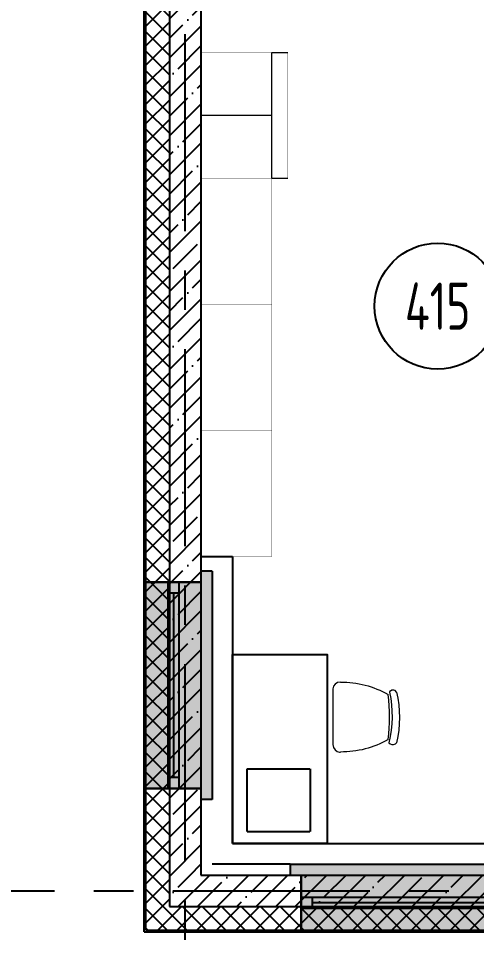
# Model space of a CAD drawing. Header units: millimetres. Extents: x -9318 to 9016603, y 0 to 838141.
# Drawn here: x 118290 to 121195, y 511291 to 517152 of the extents above; entities that cross this region are included whole.
import ezdxf
from ezdxf import colors
from ezdxf.entities.mleader import LeaderData, LeaderLine
from ezdxf.enums import TextEntityAlignment as Align
from ezdxf.math import Vec2, Vec3

# ---------------------------------------------------------------- set-up
doc = ezdxf.new("R2010")
doc.units = ezdxf.units.MM
doc.linetypes.add('CENTER', pattern=[2, 1.25, -0.25, 0.25, -0.25])
doc.linetypes.add('HIDDEN', pattern=[6, 4, -2])
doc.layers.add('АР_Номер помещения', color=1, linetype='Continuous', lineweight=25)
doc.layers.add('ТХ_мебель передв', color=250, linetype='Continuous', lineweight=13)
doc.styles.add('ISOCPEUR', font='isocpeur.ttf', dxfattribs={"width": 0.7})
pattern_1 = [(45, (-887755.71, 621612.85), (-123.743687, 123.743687), []), (45, (-887631.97, 621612.85), (-123.743687, 123.743687), [218.75, -43.75, 0, -43.75])]

# ---------------------------------------------------------------- blocks, each defined once
blk = doc.blocks.new('*U887')
h = blk.add_hatch(color=8)
h.dxf.hatch_style = 1
h.paths.add_polyline_path([(-1670, -210), (70, -210), (70, -140), (0, -140), (0, 220), (-1600, 220), (-1600, -140), (-1670, -140)])
at = {"color": 8, "lineweight": 30}
for p, q in [((-1600, -140), (-1600, 220)), ((0, -140), (0, 220))]:
    blk.add_line(p, q, dxfattribs=at)
at = {"color": 8}
for p, q in [((0, 220), (-1600, 220)), ((-1600, 70), (0, 70)), ((-1530, 0), (-1530, 70)), ((-70, 0), (-70, 70)), ((-1600, 0), (0, 0)), ((-1530, 35), (-70, 35)), ((-1670, -210), (-1670, -140)), ((-1670, -140), (-1600, -140)), ((0, -140), (70, -140)), ((70, -210), (70, -140)), ((-1670, -210), (70, -210))]:
    blk.add_line(p, q, dxfattribs=at)
blk = doc.blocks.new('*U891')
h = blk.add_hatch(color=8)
h.dxf.hatch_style = 1
h.paths.add_polyline_path([(-1380, -210), (70, -210), (70, -140), (0, -140), (0, 220), (-1310, 220), (-1310, -140), (-1380, -140)])
at = {"color": 8, "lineweight": 30}
for p, q in [((-1310, -140), (-1310, 220)), ((0, -140), (0, 220))]:
    blk.add_line(p, q, dxfattribs=at)
at = {"color": 8}
for p, q in [((0, 220), (-1310, 220)), ((-1310, 70), (0, 70)), ((-1240, 0), (-1240, 70)), ((-70, 0), (-70, 70)), ((-1310, 0), (0, 0)), ((-1240, 35), (-70, 35)), ((-1380, -210), (-1380, -140)), ((-1380, -140), (-1310, -140)), ((0, -140), (70, -140)), ((70, -210), (70, -140)), ((-1380, -210), (70, -210))]:
    blk.add_line(p, q, dxfattribs=at)
blk = doc.blocks.new('*U1136')
at = {"layer": 'АР_Номер помещения', "color": 8}
blk.add_circle((-22963.3, 545), 400, dxfattribs=at)
at = {"color": 8, "style": 'ISOCPEUR', "width": 0.7, "flags": 1}
blk.add_attdef('КАТЕГОРИЯ', (-499.2, -2092.2), '', height=250, dxfattribs=at)
at = {"layer": 'АР_Номер помещения', "color": 8, "style": 'ISOCPEUR', "width": 0.7}
blk.add_attdef('НОМЕР_ПОМЕЩЕНИЯ', text='', height=300, dxfattribs=at).set_placement((-22963.3, 545), align=Align.MIDDLE_CENTER)
blk = doc.blocks.new('_DotSmall')
at = {"color": 8, "linetype": 'ByBlock', "const_width": 0.5}
blk.add_lwpolyline([(-0.0625, 0, 1), (0.0625, 0, 1)], format="xyb", close=True, dxfattribs=at)
blk = doc.blocks.new('стол с тумбой 1200х600')
at = {"color": 8}
blk.add_lwpolyline([(-19012.2, 19801.1), (-19012.2, 21001.1), (-19612.2, 21001.1), (-19612.2, 19801.1)], close=True, dxfattribs=at)
at = {"color": 8, "linetype": 'HIDDEN', "ltscale": 0.1}
blk.add_lwpolyline([(-19505.4, 19874.7), (-19105.4, 19874.7), (-19105.4, 20274.7), (-19505.4, 20274.7)], close=True, dxfattribs=at)
blk = doc.blocks.new('У049')
at = {"layer": 'ТХ_мебель передв', "color": 8, "lineweight": 0, "ltscale": 100, "transparency": 33554687}
for points in [[(58163.6, 41935), (58163.6, 41585.7)], [(57766.7, 41591), (57761.4, 41596.3)], [(58121.3, 41538.1), (58116, 41538.1)]]:
    blk.add_lwpolyline(points, dxfattribs=at)
for centre, radius, start, end in [((58111.2, 41385), 597.5, 89.54537, 119.80709), ((58407.9, 41757.7), 666.3, 165.98156, 194.01844), ((58526.7, 41768.7), 738.2, 168.24987, 193.5111), ((59096.4, 41760.3), 1289.9, 173.64085, 186.35915), ((58111.2, 42135.7), 597.5, 240.19337, 270.45399)]:
    blk.add_arc(centre, radius, start, end, dxfattribs=at)
for points in [[(58116, 41982.6), (58142.4, 41982.6), (58163.6, 41961.4), (58163.6, 41940.3), (58163.6, 41935), (58163.6, 41935), (58163.6, 41935)], [(57761.4, 41919.1), (57766.7, 41935), (57787.9, 41935), (57798.5, 41924.4), (57803.8, 41924.4), (57803.8, 41924.4), (57803.8, 41919.1)]]:
    blk.add_open_spline(points, degree=3, knots=[0, 0, 0, 0, 1, 1, 1, 2, 2, 2, 2], dxfattribs=at)
for points in [[(57809.1, 41596.3), (57798.5, 41585.7), (57782.6, 41580.4), (57766.7, 41591)], [(58163.6, 41585.7), (58163.6, 41559.2), (58142.4, 41538.1), (58121.3, 41538.1)]]:
    blk.add_open_spline(points, degree=3, dxfattribs=at)
blk = doc.blocks.new('У054')
at = {"layer": 'ТХ_мебель передв', "color": 8, "ltscale": 100, "const_width": 2}
blk.add_lwpolyline([(50842.5, 43340), (51392.5, 43340), (51392.5, 42540), (50842.5, 42540)], close=True, dxfattribs=at)
at = {"layer": 'ТХ_мебель передв', "color": 8, "ltscale": 100}
for points in [[(51392.5, 43340), (51292.5, 43340), (51292.5, 42540), (51392.5, 42540)], [(51292.5, 42940), (50842.5, 42940)]]:
    blk.add_lwpolyline(points, dxfattribs=at)
blk = doc.blocks.new('У051-2')
at = {"layer": 'ТХ_мебель передв', "color": 8, "ltscale": 100}
for points, const_width in [([(73549.5, 44725), (74349.5, 44725), (74349.5, 44275), (73549.5, 44275)], 2), ([(73549.5, 44275), (74349.5, 44275), (74349.5, 44325), (73549.5, 44325)], 1)]:
    blk.add_lwpolyline(points, close=True, dxfattribs=dict(at, const_width=const_width))
at = {"layer": 'ТХ_мебель передв', "color": 8, "ltscale": 100, "const_width": 1}
blk.add_lwpolyline([(73949.5, 44325), (73949.5, 44275)], dxfattribs=at)
blk = doc.blocks.new('У052')
at = {"layer": 'ТХ_мебель передв', "color": 8, "ltscale": 100}
for points, const_width in [([(68850, 57482), (68850, 56682), (69300, 56682), (69300, 57482)], 2), ([(69300, 57482), (69300, 56682), (69250, 56682), (69250, 57482)], 1)]:
    blk.add_lwpolyline(points, close=True, dxfattribs=dict(at, const_width=const_width))
at = {"layer": 'ТХ_мебель передв', "color": 8, "ltscale": 100, "const_width": 1}
blk.add_lwpolyline([(69250, 57082), (69300, 57082)], dxfattribs=at)
blk = doc.blocks.new('У053')
at = {"layer": 'ТХ_мебель передв', "color": 8, "ltscale": 100}
for points, const_width in [([(53513, 44340.5), (53513, 43540.5), (53063, 43540.5), (53063, 44340.5)], 2), ([(53063, 44340.5), (53063, 43540.5), (53113, 43540.5), (53113, 44340.5)], 1)]:
    blk.add_lwpolyline(points, close=True, dxfattribs=dict(at, const_width=const_width))
at = {"layer": 'ТХ_мебель передв', "color": 8, "ltscale": 100, "const_width": 1}
blk.add_lwpolyline([(53113, 43940.5), (53063, 43940.5)], dxfattribs=at)

msp = doc.modelspace()

# ---------------------------------------------------------------- hatches: boundary and pattern name
at = {"ltscale": 100}
h = msp.add_hatch(dxfattribs=at)
h.set_pattern_fill('ANSI37', color=256, scale=700)
h.set_pattern_definition([(45, (-881264.54, 560766.49), (-61.871843, 61.871843), []), (135, (-881264.54, 560766.49), (-61.871843, -61.871843), [])])
h.paths.add_polyline_path([(132347.11, 521222.96), (125997.1, 521222.96), (125997.1, 539092.96), (115497.1, 539092.96), (115497.1, 543057.96), (80697.1, 543057.96), (80697.1, 539092.96), (75721.91, 539092.96), (75721.91, 539242.96), (80547.1, 539242.96), (80547.1, 543207.96), (115647.1, 543207.96), (115647.1, 539242.96), (126147.1, 539242.96), (126147.1, 521372.96), (132497.11, 521372.96), (132497.08, 511362.96), (119097.1, 511362.96), (119097.1, 517712.96), (111217.1, 517712.96), (111217.1, 522902.96), (102981.79, 522902.96), (102981.79, 522652.96), (102831.79, 522652.96), (102831.79, 523052.96), (111367.1, 523052.96), (111367.1, 517862.96), (119247.1, 517862.96), (119247.1, 511512.96), (132347.08, 511512.96)])
h = msp.add_hatch(dxfattribs=at)
h.set_pattern_fill('ANSI35', color=256, scale=700)
h.set_pattern_definition(pattern_1)
h.paths.add_polyline_path([(119307.1, 518062.96), (119247.1, 518062.96), (119247.1, 517862.96), (119247.1, 511712.96), (119447.1, 511712.96), (119447.1, 517862.96), (120401.43, 517862.96), (120401.43, 518162.96), (119507.1, 518162.96), (119507.1, 518412.68), (119307.1, 518412.68)])
h = msp.add_hatch(dxfattribs=at)
h.set_pattern_fill('ANSI35', color=256, scale=700)
h.set_pattern_definition(pattern_1)
h.paths.add_polyline_path([(119447.1, 511712.96), (119247.1, 511712.96), (119247.1, 511512.96), (132147.1, 511512.96), (132147.1, 511712.96)])

# ---------------------------------------------------------------- linework, layer by layer
at = {"linetype": 'CENTER', "ltscale": 1000}
for p, q in [((119347.1, 509801.69), (119347.1, 544109.16)), ((51268.34, 511612.96), (134865.51, 511612.96))]:
    msp.add_line(p, q, dxfattribs=at)
at = {"ltscale": 100}
for p, q in [((119247.1, 517862.96), (119247.1, 511512.96)), ((119447.1, 517862.96), (119447.1, 511712.96)), ((119087.1, 511352.96), (119087.1, 517702.96)), ((119097.1, 511362.96), (119097.1, 517712.96)), ((119447.1, 513736.25), (119647.1, 513736.25)), ((119647.1, 513736.25), (119647.1, 511912.96)), ((119647.1, 511912.96), (122553.81, 511912.96)), ((120012.1, 511782.91), (119517.1, 511782.91)), ((119447.1, 511712.96), (132147.1, 511712.96)), ((119247.1, 511512.96), (132347.1, 511512.96))]:
    msp.add_line(p, q, dxfattribs=at)
for points in [[(119087.1, 511352.96), (132507.08, 511352.96)], [(119097.1, 511362.96), (132497.08, 511362.96)]]:
    msp.add_lwpolyline(points, dxfattribs=at)

# ---------------------------------------------------------------- block references
at = {"xscale": -1}
for name, p, rotation in [('У054', (68604.61, 559476.25), 180), ('У051-2', (164172.1, 588085.75), 90), ('*U891', (119307.1, 512262.96), 90), ('*U887', (121682.1, 511572.96), 180)]:
    msp.add_blockref(name, p, dxfattribs=dict(at, rotation=rotation))
for name, p in [('У053', (172960.11, 471795.75)), ('стол с тумбой 1200х600', (100634.92, 492111.84)), ('У049', (178447.73, 470955.75))]:
    msp.add_blockref(name, p, dxfattribs=at)
ref = msp.add_blockref('*U1136', (143911.72, 514780.23))
ref.add_attrib('НОМЕР_ПОМЕЩЕНИЯ', '415', dxfattribs={"layer": 'АР_Номер помещения', "color": 8, "height": 300, "style": 'ISOCPEUR', "width": 0.7}).set_placement((120948.38, 515325.25), align=Align.MIDDLE_CENTER)
msp.add_blockref('У052', (50597.11, 457854.25))

# ---------------------------------------------------------------- leaders
ml = msp.add_multileader_mtext('Standard')
ml.set_content('+13,700', color=8, style='ISOCPEUR')
ml.set_leader_properties(color=8, linetype='Continuous', lineweight=-1)
ml.set_arrow_properties(name='DOTSMALL')
ml.build(insert=Vec2(0, 0))
ml.multileader.update_dxf_attribs({"has_text_frame": 1, "text_left_attachment_type": 4, "text_right_attachment_type": 4, "dogleg_length": 100, "arrow_head_size": 180})
ctx = ml.context
ctx.base_point, ctx.char_height, ctx.arrow_head_size, ctx.landing_gap_size, ctx.plane_origin = Vec3(118053.07, 658154.33), 250, 180, 50, Vec3(117803.7, 657493.51)
ctx.left_attachment, ctx.right_attachment = 4, 4
notes = []
notes.append((ctx, [(0, (0, 0, 0), (0, 0), (1, 0), 1, [])]))
ctx.mtext.insert, ctx.mtext.width, ctx.mtext.line_spacing_style, ctx.mtext.flow_direction = Vec3(118103.07, 658487.66), 852.697, 2, 5
ml = msp.add_multileader_mtext('Standard')
ml.set_content('+9,800', color=8, style='ISOCPEUR')
ml.set_leader_properties(color=8, linetype='Continuous', lineweight=-1)
ml.set_arrow_properties(name='DOTSMALL')
ml.build(insert=Vec2(0, 0))
ml.multileader.update_dxf_attribs({"has_text_frame": 1, "text_left_attachment_type": 4, "text_right_attachment_type": 4, "dogleg_length": 100, "arrow_head_size": 180})
ctx = ml.context
ctx.base_point, ctx.char_height, ctx.arrow_head_size, ctx.landing_gap_size, ctx.plane_origin = Vec3(118053.07, 538154.33), 250, 180, 50, Vec3(117803.7, 537493.51)
ctx.left_attachment, ctx.right_attachment = 4, 4
notes.append((ctx, [(0, (0, 0, 0), (0, 0), (1, 0), 1, [])]))
ctx.mtext.insert, ctx.mtext.width, ctx.mtext.line_spacing_style, ctx.mtext.flow_direction = Vec3(118103.07, 538487.66), 852.697, 2, 5
for ctx, leaders in notes:
    for number, flags, end, landing, length, lines in leaders:
        leader = LeaderData()
        leader.index, (leader.has_last_leader_line, leader.has_dogleg_vector, leader.attachment_direction) = number, flags
        leader.last_leader_point, leader.dogleg_vector, leader.dogleg_length = Vec3(end), Vec3(landing), length
        for number, points, colour, breaks in lines:
            line = LeaderLine()
            line.index, line.vertices, line.color, line.breaks = number, Vec3.list(points), colors.encode_raw_color(colour), breaks
            leader.lines.append(line)
        ctx.leaders.append(leader)

doc.saveas('drawing.dxf')
